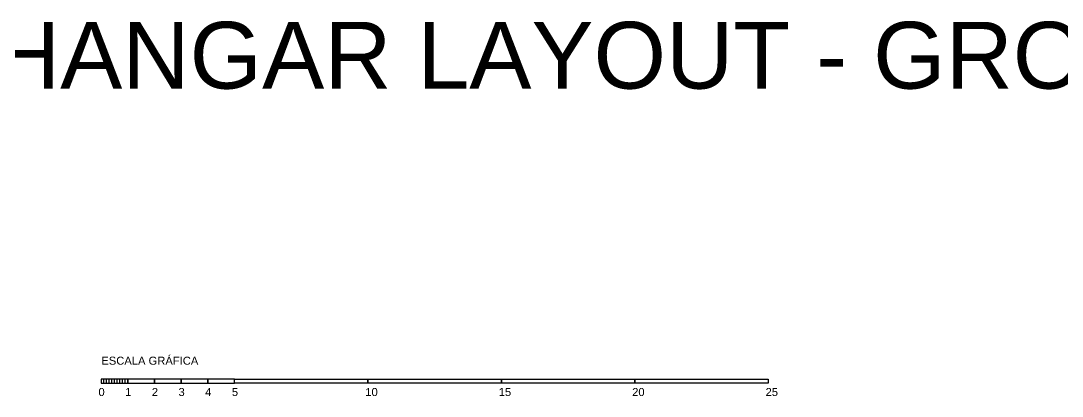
# Model space of a CAD drawing. Header units: millimetres. Extents: x 19 to 123, y 15 to 146.
# Drawn here: x 54.88 to 93.9, y 15.31 to 29.36 of the extents above; entities that cross this region are included whole.
import ezdxf

# ---------------------------------------------------------------- set-up
doc = ezdxf.new("R2010")
doc.units = ezdxf.units.MM
doc.styles.get("Standard").update_dxf_attribs({"font": 'arial.ttf'})

msp = doc.modelspace()

# ---------------------------------------------------------------- linework, layer by layer
for p, q in [((57.988, 15.793), (57.988, 15.943)), ((58.088, 15.793), (58.088, 15.943)), ((58.188, 15.793), (58.188, 15.943)), ((58.288, 15.793), (58.288, 15.943)), ((58.388, 15.793), (58.388, 15.943)), ((58.488, 15.793), (58.488, 15.943)), ((58.588, 15.793), (58.588, 15.943)), ((58.688, 15.793), (58.688, 15.943)), ((58.788, 15.793), (58.788, 15.943))]:
    msp.add_line(p, q)
for points in [[(57.888, 15.793), (58.888, 15.793), (58.888, 15.943), (57.888, 15.943)], [(58.888, 15.793), (59.888, 15.793), (59.888, 15.943), (58.888, 15.943)], [(59.888, 15.793), (60.888, 15.793), (60.888, 15.943), (59.888, 15.943)], [(60.888, 15.793), (61.888, 15.793), (61.888, 15.943), (60.888, 15.943)], [(61.888, 15.793), (62.888, 15.793), (62.888, 15.943), (61.888, 15.943)], [(62.888, 15.943), (67.888, 15.943), (67.888, 15.793), (62.888, 15.793)], [(67.888, 15.943), (72.888, 15.943), (72.888, 15.793), (67.888, 15.793)], [(72.888, 15.943), (77.888, 15.943), (77.888, 15.793), (72.888, 15.793)], [(77.888, 15.943), (82.888, 15.943), (82.888, 15.793), (77.888, 15.793)]]:
    msp.add_lwpolyline(points, close=True)

# ---------------------------------------------------------------- texts
at = {"attachment_point": 1}
for s, width, insert, char_height in [('WHOLE HANGAR LAYOUT - GROUND LEVEL', 76.54187, (40.057, 29.319), 2.5), ('ESCALA GRÁFICA', 4.1209, (57.898, 16.787), 0.3), ('0', 2.40324, (57.789, 15.615), 0.3), ('1', 2.40324, (58.789, 15.615), 0.3), ('2', 2.40324, (59.789, 15.615), 0.3), ('3', 2.40324, (60.789, 15.615), 0.3), ('4', 2.40324, (61.789, 15.615), 0.3), ('5', 2.40324, (62.789, 15.615), 0.3), ('10', 2.40324, (67.789, 15.615), 0.3), ('15', 2.40324, (72.789, 15.615), 0.3), ('20', 2.40324, (77.789, 15.615), 0.3), ('25', 2.40324, (82.789, 15.615), 0.3)]:
    msp.add_mtext_dynamic_manual_height_columns(s, width=width, gutter_width=2.269, heights=[0], dxfattribs=dict(at, insert=insert, char_height=char_height))

doc.saveas('drawing.dxf')
